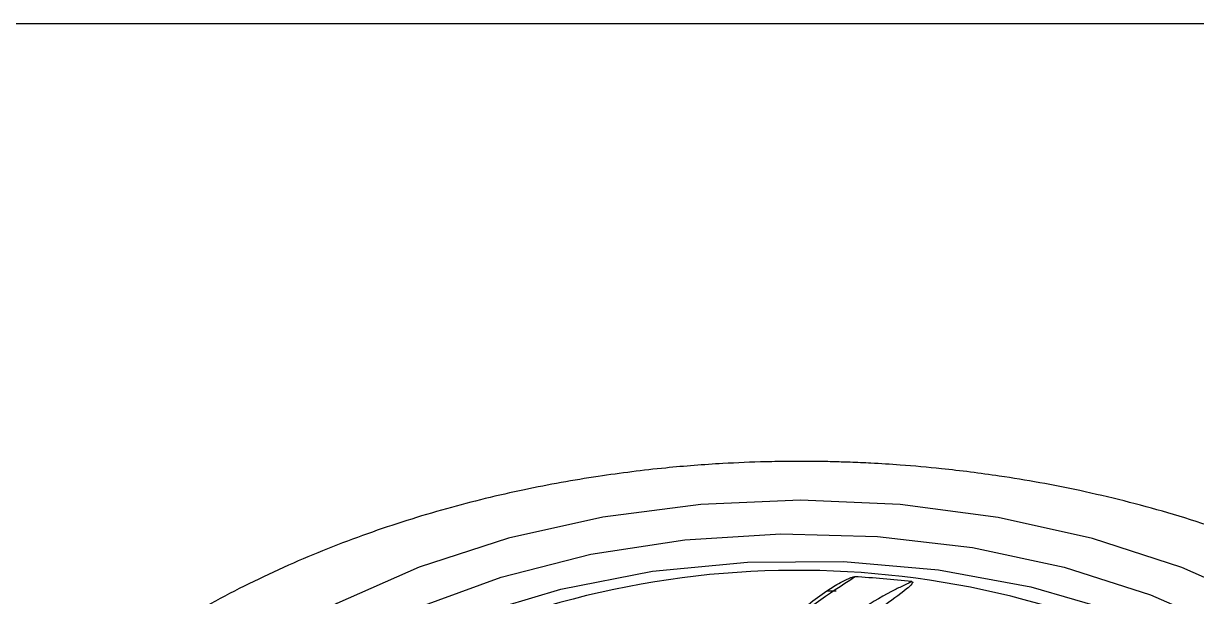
# Model space of a CAD drawing. Header units: inches. Extents: x 0 to 84, y -22 to 124.
# Drawn here: x 51.493 to 52.722, y 39.23 to 39.831 of the extents above; entities that cross this region are included whole.
import ezdxf

# ---------------------------------------------------------------- set-up
doc = ezdxf.new("R2010")
doc.units = ezdxf.units.IN
doc.header["$MEASUREMENT"] = 0
doc.layers.add('1', color=4, linetype='Continuous')
doc.layers.add('BDIM_CYAN', color=4, linetype='Continuous')

# ---------------------------------------------------------------- blocks, each defined once
blk = doc.blocks.new('2026 RELAY')
at = {"layer": '1', "color": 3, "linetype": 'Continuous', "lineweight": 25}
blk.add_line((40.5311, 39.3306), (54.9875, 39.3306), dxfattribs=at)
at = {"layer": 'BDIM_CYAN'}
blk.add_line((52.3347, 38.7362), (52.3445, 38.7365), dxfattribs=at)
at = {"layer": 'BDIM_CYAN', "flags": 128}
for points in [[(52.7928, 38.7226), (52.7065, 38.7607), (52.6131, 38.7911), (52.5142, 38.8133), (52.4115, 38.8267), (52.307, 38.8313), (52.2025, 38.8268), (52.0999, 38.8134), (52.0009, 38.7914), (51.9074, 38.7611), (51.821, 38.723), (51.7433, 38.6779), (51.6756, 38.6265)], [(51.7261, 38.05), (51.6883, 38.0857), (51.6415, 38.1434), (51.6076, 38.2047), (51.5872, 38.2684), (51.5809, 38.3334), (51.5887, 38.3983), (51.6105, 38.4618), (51.6458, 38.5228), (51.694, 38.58), (51.7541, 38.6324), (51.825, 38.6788), (51.9052, 38.7185), (51.9932, 38.7506), (52.0874, 38.7746), (52.1858, 38.7898), (52.2865, 38.7962), (52.3877, 38.7934), (52.4872, 38.7816), (52.5833, 38.7611), (52.6739, 38.7321), (52.7574, 38.6953)], [(51.7394, 38.5839), (51.8047, 38.633), (51.8803, 38.6756), (51.9645, 38.711), (52.0557, 38.7382), (52.1519, 38.7569), (52.2514, 38.7665), (52.3519, 38.7669), (52.4515, 38.7582), (52.5482, 38.7404), (52.6399, 38.714), (52.7249, 38.6794), (52.8014, 38.6374), (52.8677, 38.5889), (52.9227, 38.5347), (52.9651, 38.4761), (52.9941, 38.4142), (53.0091, 38.3503), (53.0112, 38.3149)]]:
    blk.add_lwpolyline(points, dxfattribs=at)
at = {"layer": 'BDIM_CYAN'}
for centre, radius, start, end in [((52.3037, 37.8243), 0.9335, 58.1333, 115.433), ((52.3073, 37.7335), 1.0191, 83.45, 86.8303)]:
    blk.add_arc(centre, radius, start, end, dxfattribs=at)
for points, knots in [([(52.3065, 38.8719), (52.303, 38.8719), (52.2911, 38.8719), (52.264, 38.8714), (52.2205, 38.8697), (52.1618, 38.8651), (52.0922, 38.8564), (52.0154, 38.8426), (51.9344, 38.8228), (51.8516, 38.7967), (51.7686, 38.7636), (51.6874, 38.7235), (51.6092, 38.6758), (51.5358, 38.6208), (51.4709, 38.5593), (51.432, 38.5145), (51.4154, 38.4906), (51.4143, 38.489)], [0, 0, 0, 0, 0.009617, 0.03335, 0.075281, 0.131064, 0.197549, 0.271635, 0.351221, 0.434815, 0.521919, 0.612698, 0.705137, 0.801517, 0.900135, 0.993344, 1, 1, 1, 1]), ([(53.2065, 38.4768), (53.1939, 38.4944), (53.1651, 38.5348), (53.1089, 38.5923), (53.0401, 38.6501), (52.9628, 38.7022), (52.8778, 38.7484), (52.7871, 38.7875), (52.6942, 38.8186), (52.6034, 38.8415), (52.5237, 38.8559), (52.4607, 38.8639), (52.4157, 38.8679), (52.3838, 38.8699), (52.3612, 38.8709), (52.3452, 38.8714), (52.3338, 38.8717), (52.3258, 38.8718), (52.3202, 38.8719), (52.314, 38.8719), (52.3096, 38.8719), (52.3065, 38.8719)], [0, 0, 0, 0, 0.072988, 0.1668, 0.258968, 0.353634, 0.450093, 0.545596, 0.639822, 0.728931, 0.808123, 0.864253, 0.903989, 0.932101, 0.951985, 0.966048, 0.975992, 0.983023, 0.987996, 0.991512, 1, 1, 1, 1]), ([(52.1992, 38.5096), (52.2019, 38.524), (52.2072, 38.5517), (52.2204, 38.5918), (52.2375, 38.6286), (52.2598, 38.663), (52.2976, 38.7079), (52.3364, 38.7332), (52.3637, 38.751)], [0, 0, 0, 0, 0.135552, 0.260798, 0.405842, 0.535564, 0.673856, 1, 1, 1, 1]), ([(52.3031, 38.7111), (52.3064, 38.7142), (52.3155, 38.7225), (52.3295, 38.7331), (52.3431, 38.7419), (52.352, 38.7467), (52.3575, 38.7493), (52.3608, 38.7505), (52.3627, 38.751), (52.3635, 38.751), (52.3637, 38.751)], [0, 0, 0, 0, 0.191797, 0.519572, 0.729704, 0.856737, 0.930022, 0.970712, 0.992634, 1, 1, 1, 1]), ([(52.4236, 38.7459), (52.4229, 38.7456), (52.421, 38.7447), (52.4155, 38.7421), (52.3982, 38.7337), (52.3602, 38.7119), (52.3053, 38.6669), (52.256, 38.5988), (52.2378, 38.5408), (52.2295, 38.5146)], [0, 0, 0, 0, 0.007325, 0.019566, 0.058651, 0.192116, 0.441769, 0.746986, 1, 1, 1, 1]), ([(52.4236, 38.7459), (52.4237, 38.7459), (52.424, 38.7458), (52.4243, 38.7457), (52.4245, 38.7455), (52.4246, 38.7452), (52.4244, 38.7445), (52.4226, 38.742), (52.4123, 38.7335), (52.3971, 38.7226), (52.3841, 38.713), (52.3798, 38.7097)], [0, 0, 0, 0, 0.005501, 0.011055, 0.016084, 0.02158, 0.030977, 0.060324, 0.195274, 0.730604, 1, 1, 1, 1])]:
    blk.add_open_spline(points, degree=3, knots=knots, dxfattribs=at)

msp = doc.modelspace()

# ---------------------------------------------------------------- block references
msp.add_blockref('2026 RELAY', (0, 0.5))

doc.saveas('drawing.dxf')
